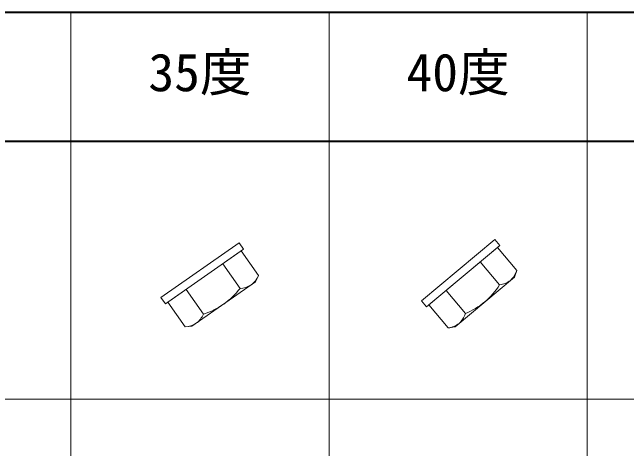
# Model space of a CAD drawing. Units: millimetres, scale not verified. Extents: x -975 to 975, y -650 to 695.
# Drawn here: x -247.7 to -9.7, y 480.8 to 650 of the extents above; entities that cross this region are included whole.
import ezdxf
from ezdxf.enums import TextEntityAlignment as Align

# ---------------------------------------------------------------- set-up
doc = ezdxf.new("R2010")
doc.units = ezdxf.units.MM
doc.header["$LTSCALE"] = 5
doc.layers.add('0-0_0', color=3, linetype='Continuous', lineweight=9)
doc.layers.add('F-0', color=4, linetype='Continuous', lineweight=9)
doc.styles.add('ＭＳ ゴシック', font='')
doc.styles.get('ＭＳ ゴシック').set_extended_font_data('MS Gothic')

msp = doc.modelspace()

# ---------------------------------------------------------------- linework, layer by layer
at = {"layer": '0-0_0'}
for p, q in [((-60.828, 561.892), (-58.9, 559.593)), ((-159.846, 560.611), (-158.125, 558.154)), ((-87.243, 535.81), (-58.9, 559.593)), ((-188.434, 536.931), (-158.125, 558.154)), ((-187.468, 537.608), (-159.091, 557.477)), ((-159.091, 557.477), (-152.403, 547.926)), ((-86.34, 536.568), (-59.803, 558.836)), ((-59.803, 558.836), (-52.308, 549.904)), ((-166.185, 552.51), (-159.498, 542.958)), ((-66.438, 553.268), (-58.943, 544.336)), ((-52.308, 549.904), (-53.225, 547.385)), ((-152.403, 547.926), (-153.535, 545.497)), ((-178.11, 528.29), (-153.535, 545.497)), ((-76.206, 528.101), (-53.225, 547.385)), ((-180.373, 542.575), (-173.685, 533.024)), ((-79.706, 542.135), (-72.211, 533.203)), ((-187.468, 537.608), (-180.78, 528.056)), ((-86.34, 536.568), (-78.845, 527.636)), ((-178.11, 528.29), (-180.78, 528.056)), ((-76.206, 528.101), (-78.845, 527.636))]:
    msp.add_line(p, q, dxfattribs=at)
for points in [[(-87.243, 535.81), (-89.172, 538.108), (-60.828, 561.892)], [(-188.434, 536.931), (-190.154, 539.389), (-159.846, 560.611)]]:
    msp.add_lwpolyline(points, dxfattribs=at)
for centre, radius, start, end in [((-60.551, 552.521), 8.648, 311.999, 342.385), ((-160.386, 551.252), 8.648, 306.999, 337.385), ((-60.091, 552.912), 8.652, 277.622, 307.994), ((-183.823, 561.998), 30.891, 305.639, 321.949), ((-159.894, 551.601), 8.652, 272.622, 302.994), ((-84.835, 561.184), 30.891, 310.639, 326.949), ((-183.257, 562.394), 30.891, 288.051, 304.361), ((-84.306, 561.627), 30.891, 293.051, 309.361), ((-80.457, 535.823), 8.652, 312.006, 342.378), ((-181.671, 536.352), 8.652, 307.006, 337.378), ((-181.174, 536.695), 8.648, 272.615, 303.001), ((-79.991, 536.208), 8.648, 277.615, 308.001)]:
    msp.add_arc(centre, radius, start, end, dxfattribs=at)
at = {"layer": 'F-0', "color": 6, "lineweight": 40}
for p, q in [((-975, 650), (975, 650)), ((-975, 600), (975, 600))]:
    msp.add_line(p, q, dxfattribs=at)
at = {"layer": 'F-0'}
for p, q in [((-225, 650), (-225, -650)), ((-125, 650), (-125, -650)), ((-25, 650), (-25, -650)), ((-925, 500), (975, 500))]:
    msp.add_line(p, q, dxfattribs=at)

# ---------------------------------------------------------------- texts
at = {"layer": 'F-0', "color": 7, "style": 'ＭＳ ゴシック'}
for s, p in [('35度', (-195, 615)), ('40度', (-95, 615))]:
    msp.add_text(s, height=14.66, dxfattribs=at).set_placement(p, align=Align.BOTTOM_LEFT)

doc.saveas('drawing.dxf')
